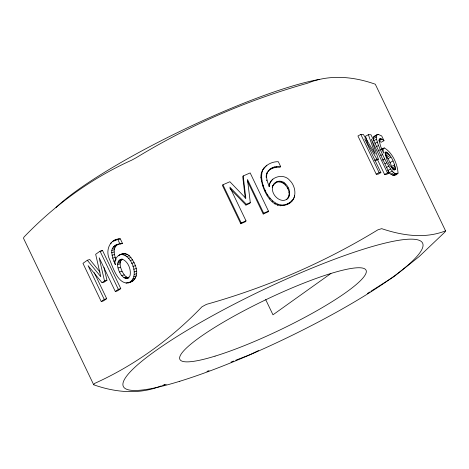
<?xml version="1.0" encoding="UTF-8"?>
<svg xmlns="http://www.w3.org/2000/svg" width="469" height="469" viewBox="0 0 469 469"><rect width="100%" height="100%" fill="white"/><g stroke="black" fill="none" stroke-linecap="round" stroke-linejoin="round"><path stroke-width="0.7" d="M272.7 186.48C270.021 197.426 287.063 207.556 289.631 193.627C289.953 183.227 276.675 175.113 272.249 187.301L273.216 185.073M266.152 177.335L266.245 175.418M111.728 252.685C111.1 245.645 117.051 244.132 122.579 243.604L120.299 238.844C109.957 238.58 105.267 250.288 109.312 258.87C113.088 267.553 119.273 289.537 132.768 281.048C140.759 274.33 135.119 262.001 129.297 255.734C123.464 250.012 112.742 256.871 115.351 264.721L112.724 258.12L111.728 252.685L114.166 251.935C113.949 248.805 115.386 245.48 118.364 244.156M269.013 186.691C269.353 176.754 283.704 172.821 289.736 180.395C296.754 187.084 297.352 200.967 286.905 204.601C271.34 210.528 262.417 189.763 260.934 177.511C260.33 168.125 269.564 161.418 278.322 161.699L280.597 166.454L280.145 167.275C275.807 166.882 271.082 167.955 268.063 171.291C270.625 167.198 276.089 166.09 280.597 166.454M293.617 198.75C277.079 218.818 256.83 185.724 262.693 170.042M286.506 199.718C295.171 192.483 280.392 173.706 272.765 185.894M117.637 264.569C117.567 261.989 119.22 259.421 121.917 259.081C128.096 261.016 131.467 269.775 130.001 275.848C124.273 283.827 117.168 270.126 117.637 264.569L120.076 263.818L120.621 261.11L122.274 259.093L119.835 259.844M377.088 134.603L376.455 135.506L376.279 137.042L376.554 139.211L373.664 140.776L373.388 138.613L373.564 137.077L374.198 136.174L378.172 134.333L381.713 135.963L383.994 140.723L381.104 142.289L379.122 140.788L382.012 139.223L383.994 140.723M270.906 181.175L269.757 183.696L269.37 186.603C267.383 182.23 265.513 177.112 267.342 172.375L266.568 174.304M395.437 169.356C394.605 163.048 391.551 155.503 386.028 151.985L385.166 152.572C386.069 158.774 388.959 166.565 394.593 169.889L395.437 169.356L394.282 169.983M128.154 282.93C140.788 278.234 131.566 252.832 119.912 254.649M294.292 196.71L294.52 195.479M397.442 173.753C394.335 174.439 392.313 171.033 390.607 168.998L387.716 170.564C389.71 174.38 394.681 177.663 398.029 173.143C397.612 164.179 392.348 152.46 384.293 147.952L381.672 149.195M382.012 139.223L380.382 138.689L379.614 138.888L379.093 140.682L380.822 146.826L383.613 153.134L382.997 149.242L383.408 148.257M293.166 199.565L294.174 197.332M93.706 384.785L94.41 383.513C134.955 365.292 171.191 338.753 201.981 306.785L206.46 304.358C266.714 287.444 324.478 262.423 377.903 229.822L381.684 228.661C402.179 235.549 424.873 239.043 445.55 230.854L375.294 84.215C353.52 76.476 329.408 74.184 307.646 83.183C247.398 100.102 189.634 125.117 136.203 157.719L131.725 160.152C91.179 178.372 54.943 204.912 24.154 236.88L23.45 238.146L93.706 384.785C115.48 392.524 139.592 394.816 161.354 385.817M263.203 214.011L268.01 211.918L268.461 211.103L250.17 172.914L243.2 175.945L245.826 198.293L229.88 181.738L222.933 184.757L222.482 185.577L240.773 223.76L245.557 221.679L246.014 220.864L229.851 187.125L246.36 204.267L250.294 202.561L247.491 179.457L263.654 213.19L263.203 214.011L247.351 180.923M243.2 175.945L242.749 176.766L245.287 198.387M262.235 170.863L264.428 167.398M261.21 173.958L261.667 173.143M266.884 165.194L263.977 168.213M260.934 177.511L261.385 176.69M229.898 188.462L245.908 205.088L246.36 204.267M261.444 181.521L261.895 180.706M250.294 202.561L249.842 203.376L245.908 205.088M269.775 169.714L270.226 168.893M240.773 223.76L241.23 222.939L246.014 220.864M272.014 168.459L272.466 167.638M262.74 185.994L263.191 185.179M266.527 180.823L266.984 180.008M273.949 167.755L274.4 166.941M276.001 167.31L276.458 166.495M264.821 190.93L265.272 190.115M269.306 184.516L269.757 183.696M272.829 179.111L270.449 181.995M267.131 195.268L267.582 194.447M273.609 184.622L274.06 183.807M274.816 183.531L275.268 182.711M276.417 182.646L276.874 181.825M269.564 198.915L270.015 198.094M279.583 181.919L280.034 181.098M281.124 182.089L281.576 181.269M282.614 182.67L283.065 181.855M272.143 201.84L272.595 201.019M283.991 183.608L284.443 182.793M285.275 184.915L285.727 184.094M274.881 204.015L275.332 203.2M277.589 205.322L278.041 204.507M287.573 188.608L288.025 187.793M280.45 205.909L280.902 205.088M288.992 192.671L289.443 191.85M289.18 194.442L289.631 193.627M283.528 205.692L283.985 204.877M289.021 196.048L289.479 195.227M287.696 198.686L288.148 197.871M288.535 197.461L288.986 196.646M286.905 204.601L287.362 203.781M289.531 203.2L289.983 202.385M291.618 201.523L292.07 200.709M445.55 230.854L444.846 232.12L419.192 256.543L393.995 276.61L370.944 291.243M266.89 173.19L268.52 170.47M394.552 175.318L395.138 174.714M100.085 272.126L89.755 259.504L87.316 260.254L82.96 263.361L101.251 301.544L103.69 300.793L106.692 298.653L94.263 272.706M101.251 301.544L104.253 299.404L88.09 265.671L102.043 282.725L104.511 280.96L99.164 257.774L115.321 291.507L117.766 290.757L120.779 288.605L102.488 250.423L100.049 251.173L95.676 254.292L100.794 276.722L87.316 260.254M101.392 251.202L102.488 250.423M104.03 267.565L106.95 280.21L104.481 281.975L102.043 282.725M115.321 291.507L118.34 289.355L120.779 288.605M330.921 273.48L272.976 314.81L265.694 299.609M367.303 293.559L369.73 292.017M115.28 240.415L117.443 239.342M121.237 254.509L122.35 253.899M368.376 134.679L375.2 154.031L363.416 134.509L360.831 134.415L357.935 135.987L376.232 174.169L378.014 174.234L380.904 172.662L364.741 138.93L376.941 159.143L378.413 159.196L371.313 139.152L387.476 172.891L389.27 172.95L370.973 134.767L368.376 134.679L365.486 136.245L367.602 142.254M375.282 135.904L378.172 134.333M373.564 137.077L376.455 135.506M373.388 138.613L376.279 137.042M379.222 139.316L380.382 138.689M378.823 140.079L381.133 138.824M374.995 143.28L377.305 142.025L376.554 139.211M376.238 146.768L378.547 145.513L377.305 142.025M377.973 150.93L380.283 149.675L378.547 145.513M381.403 149.517L384.293 147.952M381.842 149.869L382.997 149.242M384.873 152.613L386.028 151.985M380.781 155.45L382.516 154.506L380.283 149.675M385.055 153.814L387.365 152.56M374.631 160.398L376.941 159.143M388.15 153.275L385.26 154.84C388.643 159.044 391.005 164.091 392.53 169.245L395.42 167.679M375.517 160.761L378.413 159.196M386.122 155.872L389.012 154.301M387.013 157.15L389.909 155.585M382.387 160.181L384.703 158.927L382.516 154.506M387.957 158.698L390.847 157.133M385.043 163.769L386.778 162.831L390.607 168.998M389.979 162.591L392.875 161.025M386.433 167.445L388.748 166.19M376.232 174.169L379.122 172.604L380.904 172.662M391.674 166.454L394.564 164.889M392.207 167.984L395.097 166.419M377.434 159.536L384.586 174.456L387.476 172.891M393.221 169.919L395.537 168.664M389.34 172.645L392.231 171.074M389.27 172.95L386.374 174.521L384.586 174.456M390.859 174.181L393.755 172.615M392.289 175.148L395.179 173.577M393.638 175.5L398.029 173.143M258.519 350.572L250.006 354.67L235.749 360.227M263.654 213.19L268.461 211.103M231 362.086L233.714 361.024M162.473 385.418L164.555 384.756M206.946 371.348L209.033 370.686M164.132 384.938L166.219 384.275M115.005 240.093L118.903 238.985M113.733 240.62L116.171 239.87M116.464 239.735L120.299 238.844M112.396 241.435L114.841 240.685M110.467 243.229L111.686 242.854M115.925 244.906L118.499 244.062M114.694 245.633L117.133 244.882M113.328 246.917L115.767 246.166M112.378 248.517L114.817 247.767M111.845 250.44L114.284 249.69M112.021 255.259L114.459 254.509L114.166 251.935M121.618 254.286L124.056 253.536M118.235 255.558L120.064 254.995M123.353 254.479L125.792 253.729M112.724 258.12L115.163 257.37L114.459 254.509M125.117 255.212L127.556 254.468M126.859 256.484L129.297 255.734M113.832 261.274L115.661 260.711M118.856 260.752L121.295 260.002M128.524 258.267L130.962 257.522M118.182 261.86L120.621 261.11M117.783 263.144L120.222 262.394M130.106 260.565L132.545 259.82M131.619 263.379L134.058 262.628M118.088 267.969L120.527 267.219L120.076 263.818M132.903 266.41L135.342 265.659M119.607 272.014L122.046 271.264C123.57 273.832 125.241 277.396 128.6 277.759L126.161 278.51M133.776 269.259L136.215 268.508M121.752 275.614L124.191 274.863M104.511 280.96L106.95 280.21M134.24 271.926L136.678 271.176M134.286 274.412L136.725 273.662M123.957 277.765L126.401 277.015M125.047 278.305L127.486 277.554M127.281 278.34L129.11 277.783M133.917 276.675L136.356 275.924M133.132 278.656L135.576 277.906M131.941 280.362L134.38 279.618M126.055 283.182L127.885 282.619M130.329 281.799L132.768 281.048M104.253 299.404L106.692 298.653M129.198 282.35L130.599 282.18M120.433 243.663L122.579 243.604M384.703 158.927L386.778 162.831M360.831 134.415L379.122 172.604M222.933 184.757L241.23 222.939M117.86 239.595L120.14 244.355M100.049 251.173L118.34 289.355M120.527 267.219L122.046 271.264M115.163 257.37L116.048 259.89M56.022 207.521A165.909 26.809 -25.6 0 1 178.742 131.977A165.909 26.809 -25.6 0 1 319.512 79.384M215.037 356.135A103.186 16.673 -25.6 0 0 365.322 274.664A103.186 16.673 -25.6 0 0 238.574 313.626A103.186 16.673 -25.6 0 0 215.037 356.135M179.815 381.256A165.909 26.809 -25.6 0 0 421.449 250.258A165.909 26.809 -25.6 0 0 217.663 312.911A165.909 26.809 -25.6 0 0 179.815 381.256"/></g></svg>
